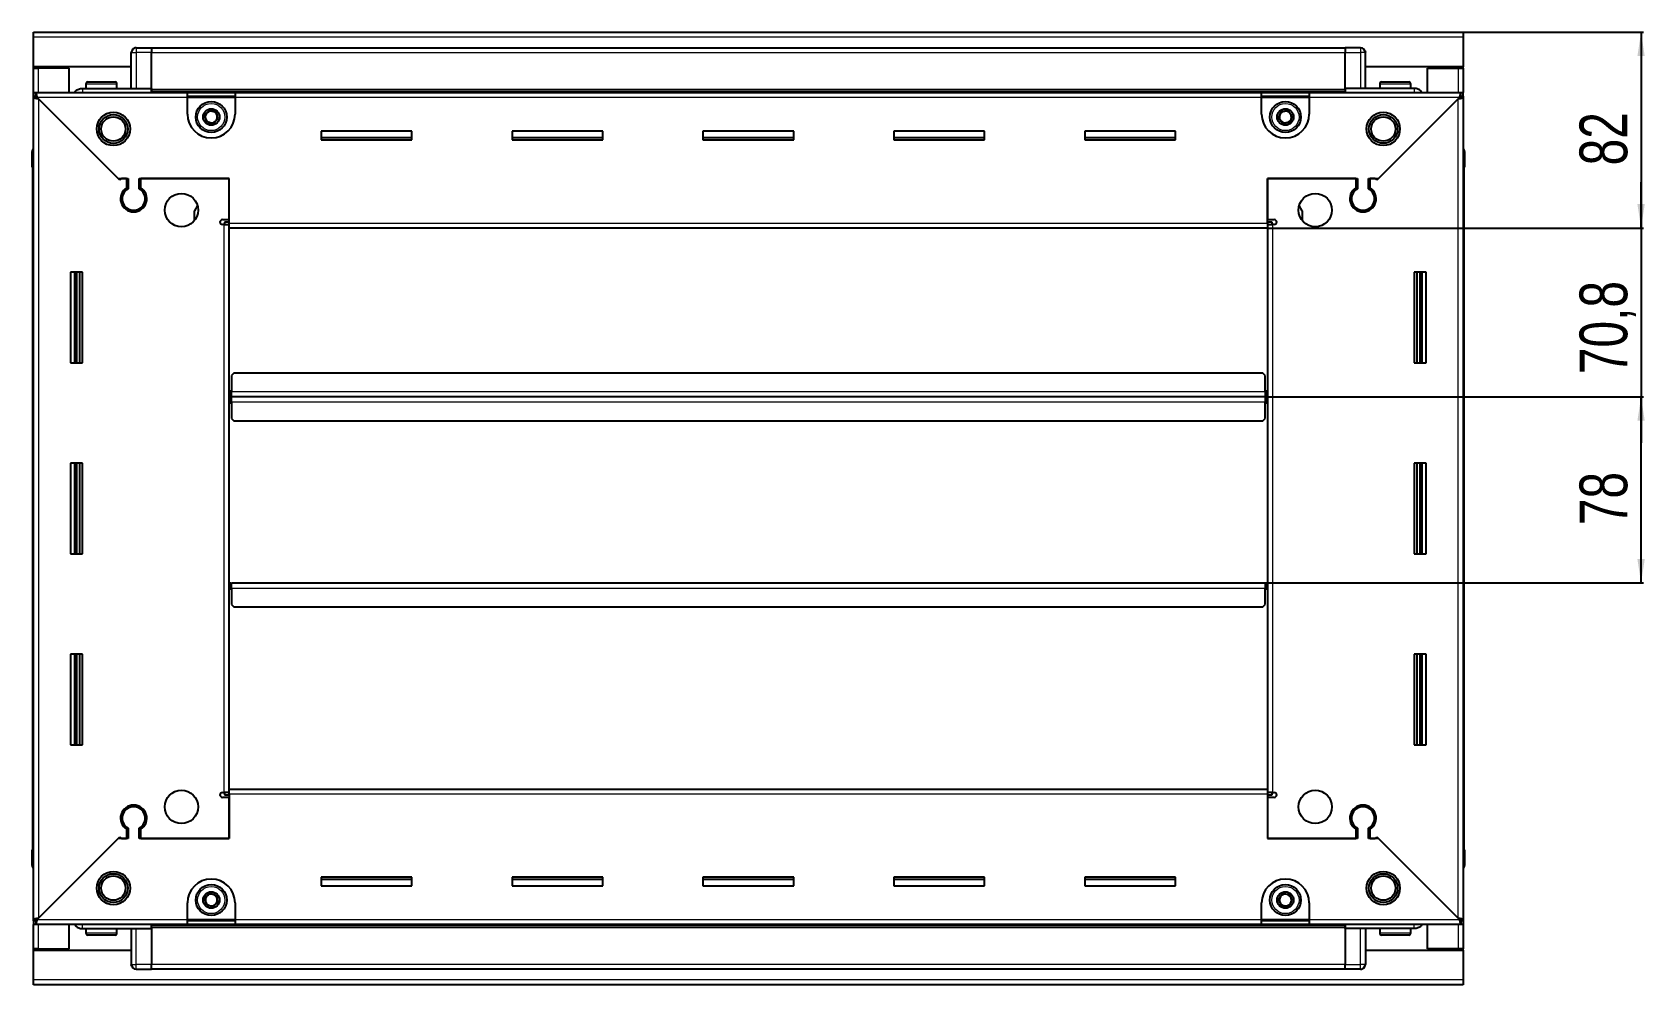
# Model space of a CAD drawing. Header units: millimetres. Extents: x 899 to 4677, y -1016 to 1812.
# Drawn here: x 4002 to 4677, y 1294 to 1693 of the extents above; entities that cross this region are included whole.
import ezdxf

# ---------------------------------------------------------------- set-up
doc = ezdxf.new("R2010")
doc.units = ezdxf.units.MM
doc.layers.add('FORMAT', color=7, linetype='Continuous')
doc.styles.add('SLDTEXTSTYLE0', font='TXT', dxfattribs={"width": 0.75})
doc.dimstyles.new('SLDDIMSTYLE0', dxfattribs={"dimtxt": 20, "dimasz": 10, "dimexe": 0, "dimexo": 0.0625, "dimgap": 5, "dimtad": 2, "dimdec": 1, "dimrnd": 1e-09, "dimzin": 12, "dimdsep": 46, "dimtxsty": 'SLDTEXTSTYLE0', "dimsah": 1, "dimcen": 0.09, "dimadec": 0, "dimazin": 3, "dimtfac": 1, "dimtofl": 0, "dimtmove": 0, "dimatfit": 3, "dimfxl": 0, "dimfrac": 2, "dimtolj": 1, "dimtzin": 12, "dimarcsym": 0})
doc.dimstyles.new('SLDDIMSTYLE1', dxfattribs={"dimtxt": 20, "dimasz": 10, "dimexe": 0, "dimexo": 0.0625, "dimgap": 5, "dimtad": 2, "dimdec": 1, "dimrnd": 1e-09, "dimzin": 12, "dimdsep": 46, "dimtxsty": 'SLDTEXTSTYLE0', "dimsah": 1, "dimcen": 0.09, "dimadec": 0, "dimazin": 3, "dimtfac": 1, "dimtmove": 0, "dimatfit": 0, "dimfxl": 0, "dimfrac": 2, "dimtolj": 1, "dimtzin": 12, "dimarcsym": 0})

# ---------------------------------------------------------------- blocks, each defined once
blk = doc.blocks.new('_D_5')
at = {"layer": 'FORMAT'}
for p, q in [((4601.22, 1693.43), (4676.71, 1693.43)), ((4675.71, 1693.43), (4675.71, 1611.43)), ((4519.22, 1611.43), (4676.71, 1611.43))]:
    blk.add_line(p, q, dxfattribs=at)
for points in [[(4675.71, 1693.43), (4674.18, 1683.43), (4677.25, 1683.43)], [(4675.71, 1611.43), (4677.25, 1621.43), (4674.18, 1621.43)]]:
    blk.add_solid(points, dxfattribs=at)
at = {"layer": 'FORMAT', "insert": (4649.93, 1637.66), "char_height": 20, "attachment_point": 1, "rotation": 90, "style": 'SLDTEXTSTYLE0'}
blk.add_mtext('82', dxfattribs=at)
blk = doc.blocks.new('_D_6')
at = {"layer": 'FORMAT'}
for p, q in [((4675.71, 1611.43), (4675.71, 1630.66)), ((4519.22, 1611.43), (4676.71, 1611.43)), ((4675.71, 1611.43), (4675.71, 1540.68)), ((4518.22, 1540.68), (4676.71, 1540.68)), ((4675.71, 1540.68), (4675.71, 1521.45))]:
    blk.add_line(p, q, dxfattribs=at)
for points in [[(4675.71, 1611.43), (4677.25, 1621.43), (4674.18, 1621.43)], [(4675.71, 1540.68), (4674.18, 1530.68), (4677.25, 1530.68)]]:
    blk.add_solid(points, dxfattribs=at)
at = {"layer": 'FORMAT', "insert": (4649.93, 1550.2), "char_height": 20, "attachment_point": 1, "rotation": 90, "style": 'SLDTEXTSTYLE0'}
blk.add_mtext('70,8', dxfattribs=at)
blk = doc.blocks.new('_D_7')
at = {"layer": 'FORMAT'}
for p, q in [((4518.22, 1540.68), (4676.71, 1540.68)), ((4675.71, 1462.73), (4675.71, 1540.68)), ((4518.22, 1462.73), (4676.71, 1462.73))]:
    blk.add_line(p, q, dxfattribs=at)
for points in [[(4675.71, 1540.68), (4674.18, 1530.68), (4677.25, 1530.68)], [(4675.71, 1462.73), (4677.25, 1472.73), (4674.18, 1472.73)]]:
    blk.add_solid(points, dxfattribs=at)
at = {"layer": 'FORMAT', "insert": (4649.93, 1486.93), "char_height": 20, "attachment_point": 1, "rotation": 90, "style": 'SLDTEXTSTYLE0'}
blk.add_mtext('78', dxfattribs=at)

msp = doc.modelspace()

# ---------------------------------------------------------------- linework, layer by layer
at = {"color": 7, "linetype": 'Continuous', "lineweight": 25}
for p, q in [((4002.21, 1691.33), (4002.21, 1693.43)), ((4002.21, 1693.43), (4601.21, 1693.43)), ((4002.21, 1678.93), (4002.21, 1691.33)), ((4601.21, 1693.43), (4601.21, 1691.33)), ((4601.21, 1691.33), (4601.21, 1678.93)), ((4043.21, 1669.93), (4043.21, 1684.93)), ((4043.89, 1686.43), (4043.89, 1686.43)), ((4045.21, 1686.93), (4051.71, 1686.93)), ((4045.21, 1686.93), (4051.71, 1686.93)), ((4051.71, 1686.93), (4051.71, 1686.93)), ((4051.71, 1686.93), (4051.71, 1686.93)), ((4051.71, 1686.93), (4051.71, 1684.93)), ((4551.71, 1686.78), (4051.71, 1686.78)), ((4051.71, 1669.93), (4051.71, 1684.93)), ((4551.71, 1686.93), (4551.71, 1686.93)), ((4558.21, 1686.93), (4551.71, 1686.93)), ((4558.21, 1686.93), (4551.71, 1686.93)), ((4551.71, 1686.93), (4551.71, 1684.93)), ((4551.71, 1669.93), (4551.71, 1684.93)), ((4560.21, 1684.93), (4560.21, 1684.93)), ((4560.21, 1669.93), (4560.21, 1684.93)), ((4043.21, 1678.93), (4002.21, 1678.93)), ((4002.21, 1678.43), (4002.21, 1678.93)), ((4002.21, 1678.43), (4004.31, 1678.43)), ((4002.21, 1668.18), (4002.21, 1678.43)), ((4003.71, 1678.43), (4003.71, 1678.93)), ((4017.21, 1678.43), (4004.31, 1678.43)), ((4017.21, 1668.18), (4017.21, 1678.43)), ((4601.21, 1678.93), (4560.21, 1678.93)), ((4586.21, 1668.18), (4586.21, 1678.43)), ((4586.21, 1678.43), (4599.11, 1678.43)), ((4599.11, 1678.43), (4601.21, 1678.43)), ((4599.71, 1678.43), (4599.71, 1678.93)), ((4601.21, 1678.43), (4601.21, 1678.93)), ((4601.21, 1678.43), (4601.21, 1668.18)), ((4022.71, 1669.93), (4051.71, 1669.93)), ((4024.21, 1671.83), (4024.21, 1669.93)), ((4025.01, 1672.63), (4036.41, 1672.63)), ((4037.21, 1669.93), (4037.21, 1671.83)), ((4051.64, 1668.18), (4051.71, 1669.9)), ((4051.71, 1669.93), (4051.71, 1669.43)), ((4051.71, 1668.78), (4551.71, 1668.78)), ((4551.71, 1669.93), (4551.71, 1669.43)), ((4580.71, 1669.93), (4551.71, 1669.93)), ((4551.71, 1669.9), (4551.79, 1668.18)), ((4566.21, 1671.83), (4566.21, 1669.93)), ((4567.01, 1672.63), (4578.41, 1672.63)), ((4579.21, 1669.93), (4579.21, 1671.83)), ((4002.21, 1666.68), (4002.21, 1668.18)), ((4002.21, 1668.18), (4003.21, 1668.18)), ((4002.21, 1666.18), (4002.21, 1666.68)), ((4002.21, 1666.68), (4003.21, 1666.68)), ((4002.21, 1321.68), (4002.21, 1666.18)), ((4003.71, 1666.18), (4002.21, 1666.18)), ((4003.21, 1666.68), (4003.21, 1668.18)), ((4003.21, 1668.18), (4066.71, 1668.18)), ((4003.81, 1666.08), (4037.71, 1632.18)), ((4038.41, 1631.48), (4004.31, 1665.58)), ((4066.71, 1666.08), (4066.71, 1668.18)), ((4066.71, 1668.18), (4086.71, 1668.18)), ((4066.71, 1666.68), (4086.71, 1666.68)), ((4066.71, 1659.18), (4066.71, 1666.08)), ((4086.71, 1668.18), (4086.71, 1666.08)), ((4086.71, 1668.18), (4516.71, 1668.18)), ((4086.71, 1666.08), (4086.71, 1659.18)), ((4516.71, 1666.08), (4516.71, 1668.18)), ((4516.71, 1668.18), (4536.71, 1668.18)), ((4516.71, 1666.68), (4536.71, 1666.68)), ((4516.71, 1659.18), (4516.71, 1666.08)), ((4536.71, 1668.18), (4600.21, 1668.18)), ((4536.71, 1668.18), (4536.71, 1666.08)), ((4536.71, 1666.08), (4536.71, 1659.18)), ((4599.11, 1665.58), (4565.01, 1631.48)), ((4565.71, 1632.18), (4599.61, 1666.08)), ((4599.71, 1666.18), (4601.21, 1666.18)), ((4600.21, 1666.68), (4600.21, 1668.18)), ((4600.21, 1668.18), (4601.21, 1668.18)), ((4600.21, 1666.68), (4601.21, 1666.68)), ((4601.21, 1666.68), (4601.21, 1668.18)), ((4601.21, 1666.68), (4601.21, 1666.18)), ((4601.21, 1666.18), (4601.21, 1321.68)), ((4160.71, 1651.93), (4122.71, 1651.93)), ((4122.71, 1651.93), (4122.71, 1648.43)), ((4160.71, 1649.18), (4122.71, 1649.18)), ((4122.71, 1648.43), (4160.71, 1648.43)), ((4160.71, 1648.43), (4160.71, 1651.93)), ((4240.71, 1651.93), (4202.71, 1651.93)), ((4202.71, 1651.93), (4202.71, 1648.43)), ((4240.71, 1649.18), (4202.71, 1649.18)), ((4202.71, 1648.43), (4240.71, 1648.43)), ((4240.71, 1648.43), (4240.71, 1651.93)), ((4320.71, 1651.93), (4282.71, 1651.93)), ((4282.71, 1651.93), (4282.71, 1648.43)), ((4320.71, 1649.18), (4282.71, 1649.18)), ((4282.71, 1648.43), (4320.71, 1648.43)), ((4320.71, 1648.43), (4320.71, 1651.93)), ((4400.71, 1651.93), (4362.71, 1651.93)), ((4362.71, 1651.93), (4362.71, 1648.43)), ((4400.71, 1649.18), (4362.71, 1649.18)), ((4362.71, 1648.43), (4400.71, 1648.43)), ((4400.71, 1648.43), (4400.71, 1651.93)), ((4480.71, 1651.93), (4442.71, 1651.93)), ((4442.71, 1651.93), (4442.71, 1648.43)), ((4480.71, 1649.18), (4442.71, 1649.18)), ((4442.71, 1648.43), (4480.71, 1648.43)), ((4480.71, 1648.43), (4480.71, 1651.93)), ((4001.71, 1643.43), (4001.71, 1636.93)), ((4001.71, 1636.93), (4001.71, 1643.43)), ((4601.21, 1644.76), (4601.21, 1644.76)), ((4601.71, 1643.43), (4601.71, 1636.93)), ((4601.71, 1636.93), (4601.71, 1643.43)), ((4001.71, 1636.93), (4001.71, 1636.93)), ((4002.21, 1636.93), (4001.71, 1636.93)), ((4001.86, 1636.93), (4001.86, 1350.93)), ((4601.21, 1636.93), (4601.71, 1636.93)), ((4601.56, 1350.93), (4601.56, 1636.93)), ((4601.71, 1636.93), (4601.71, 1636.93)), ((4601.71, 1636.93), (4601.71, 1636.93)), ((4037.71, 1632.18), (4041.91, 1632.18)), ((4039.11, 1632.18), (4038.41, 1631.48)), ((4041.21, 1632.18), (4039.11, 1632.18)), ((4041.21, 1632.18), (4041.21, 1628.29)), ((4041.91, 1632.18), (4041.91, 1627.9)), ((4046.51, 1632.18), (4084.21, 1632.18)), ((4046.51, 1627.9), (4046.51, 1632.18)), ((4047.21, 1628.29), (4047.21, 1632.18)), ((4084.21, 1632.18), (4047.21, 1632.18)), ((4084.21, 1613.53), (4084.21, 1632.18)), ((4084.21, 1614.93), (4084.21, 1632.18)), ((4519.21, 1632.18), (4556.91, 1632.18)), ((4519.21, 1613.53), (4519.21, 1632.18)), ((4519.21, 1632.18), (4519.21, 1614.93)), ((4556.21, 1632.18), (4519.21, 1632.18)), ((4556.21, 1632.18), (4556.21, 1628.29)), ((4556.91, 1632.18), (4556.91, 1627.9)), ((4561.51, 1632.18), (4565.71, 1632.18)), ((4561.51, 1627.9), (4561.51, 1632.18)), ((4564.31, 1632.18), (4562.21, 1632.18)), ((4562.21, 1628.29), (4562.21, 1632.18)), ((4565.01, 1631.48), (4564.31, 1632.18)), ((4042.21, 1619.32), (4042.21, 1618.56)), ((4070.95, 1620.83), (4069.71, 1618.68)), ((4069.71, 1614.6), (4069.71, 1618.68)), ((4081.36, 1614.93), (4084.21, 1614.93)), ((4519.21, 1614.93), (4522.06, 1614.93)), ((4533.71, 1618.68), (4532.48, 1620.83)), ((4533.71, 1618.68), (4533.71, 1614.6)), ((4561.21, 1619.32), (4561.21, 1618.56)), ((4082.11, 1612.93), (4081.36, 1612.93)), ((4082.11, 1612.93), (4084.21, 1612.93)), ((4084.21, 1613.93), (4082.21, 1613.93)), ((4082.21, 1613.93), (4082.21, 1612.93)), ((4084.21, 1611.43), (4084.21, 1613.53)), ((4519.21, 1611.43), (4084.21, 1611.43)), ((4084.21, 1376.43), (4084.21, 1611.43)), ((4521.21, 1613.93), (4519.21, 1613.93)), ((4519.21, 1613.53), (4519.21, 1611.43)), ((4519.21, 1612.93), (4521.31, 1612.93)), ((4519.21, 1611.43), (4519.21, 1376.43)), ((4521.21, 1612.93), (4521.21, 1613.93)), ((4522.06, 1612.93), (4521.31, 1612.93)), ((4022.71, 1592.93), (4017.71, 1592.93)), ((4017.71, 1592.93), (4017.71, 1554.93)), ((4019.86, 1554.93), (4019.86, 1592.93)), ((4021.66, 1554.93), (4021.66, 1592.93)), ((4021.69, 1554.93), (4021.69, 1592.93)), ((4022.71, 1554.93), (4022.71, 1592.93)), ((4580.71, 1592.93), (4580.71, 1554.93)), ((4585.71, 1592.93), (4580.71, 1592.93)), ((4581.74, 1592.93), (4581.74, 1554.93)), ((4581.77, 1592.93), (4581.77, 1554.93)), ((4583.56, 1592.93), (4583.56, 1554.93)), ((4585.71, 1554.93), (4585.71, 1592.93)), ((4017.71, 1554.93), (4022.71, 1554.93)), ((4580.71, 1554.93), (4585.71, 1554.93)), ((4086.21, 1550.68), (4085.21, 1549.68)), ((4085.21, 1549.68), (4085.21, 1542.78)), ((4517.21, 1550.68), (4086.21, 1550.68)), ((4518.21, 1549.68), (4517.21, 1550.68)), ((4518.21, 1542.78), (4518.21, 1549.68)), ((4084.96, 1540.68), (4084.21, 1540.68)), ((4085.21, 1543.53), (4084.96, 1543.53)), ((4084.96, 1543.53), (4084.96, 1540.68)), ((4084.96, 1540.68), (4084.96, 1537.83)), ((4085.21, 1540.68), (4085.21, 1542.78)), ((4085.21, 1538.58), (4085.21, 1540.68)), ((4518.21, 1540.68), (4085.21, 1540.68)), ((4518.46, 1543.53), (4518.21, 1543.53)), ((4518.21, 1542.78), (4518.21, 1540.68)), ((4518.21, 1540.68), (4518.21, 1538.58)), ((4518.46, 1540.68), (4518.46, 1543.53)), ((4518.46, 1537.83), (4518.46, 1540.68)), ((4519.21, 1540.68), (4518.46, 1540.68)), ((4084.96, 1537.83), (4085.21, 1537.83)), ((4085.21, 1538.58), (4085.21, 1531.68)), ((4518.21, 1531.68), (4518.21, 1538.58)), ((4518.21, 1537.83), (4518.46, 1537.83)), ((4085.21, 1531.68), (4086.21, 1530.68)), ((4086.21, 1530.68), (4517.21, 1530.68)), ((4517.21, 1530.68), (4518.21, 1531.68)), ((4022.71, 1512.93), (4017.71, 1512.93)), ((4017.71, 1512.93), (4017.71, 1474.93)), ((4019.86, 1474.93), (4019.86, 1512.93)), ((4021.66, 1474.93), (4021.66, 1512.93)), ((4021.69, 1474.93), (4021.69, 1512.93)), ((4022.71, 1474.93), (4022.71, 1512.93)), ((4580.71, 1512.93), (4580.71, 1474.93)), ((4585.71, 1512.93), (4580.71, 1512.93)), ((4581.74, 1512.93), (4581.74, 1474.93)), ((4581.77, 1512.93), (4581.77, 1474.93)), ((4583.56, 1512.93), (4583.56, 1474.93)), ((4585.71, 1474.93), (4585.71, 1512.93)), ((4017.71, 1474.93), (4022.71, 1474.93)), ((4580.71, 1474.93), (4585.71, 1474.93)), ((4084.21, 1462.73), (4084.96, 1462.73)), ((4084.96, 1462.73), (4084.96, 1459.88)), ((4084.96, 1459.88), (4085.21, 1459.88)), ((4085.21, 1460.63), (4085.21, 1462.73)), ((4085.21, 1462.73), (4518.21, 1462.73)), ((4085.21, 1460.63), (4085.21, 1453.73)), ((4518.21, 1462.73), (4518.21, 1460.63)), ((4518.21, 1453.73), (4518.21, 1460.63)), ((4518.21, 1459.88), (4518.46, 1459.88)), ((4518.46, 1459.88), (4518.46, 1462.73)), ((4518.46, 1462.73), (4519.21, 1462.73)), ((4085.21, 1453.73), (4086.21, 1452.73)), ((4086.21, 1452.73), (4517.21, 1452.73)), ((4517.21, 1452.73), (4518.21, 1453.73)), ((4022.71, 1432.93), (4017.71, 1432.93)), ((4017.71, 1432.93), (4017.71, 1394.93)), ((4019.86, 1394.93), (4019.86, 1432.93)), ((4021.66, 1394.93), (4021.66, 1432.93)), ((4021.69, 1394.93), (4021.69, 1432.93)), ((4022.71, 1394.93), (4022.71, 1432.93)), ((4580.71, 1432.93), (4580.71, 1394.93)), ((4585.71, 1432.93), (4580.71, 1432.93)), ((4581.74, 1432.93), (4581.74, 1394.93)), ((4581.77, 1432.93), (4581.77, 1394.93)), ((4583.56, 1432.93), (4583.56, 1394.93)), ((4585.71, 1394.93), (4585.71, 1432.93)), ((4017.71, 1394.93), (4022.71, 1394.93)), ((4580.71, 1394.93), (4585.71, 1394.93)), ((4081.36, 1374.93), (4082.11, 1374.93)), ((4084.21, 1372.93), (4081.36, 1372.93)), ((4084.21, 1374.93), (4082.11, 1374.93)), ((4082.21, 1374.93), (4082.21, 1373.93)), ((4082.21, 1373.93), (4084.21, 1373.93)), ((4084.21, 1374.33), (4084.21, 1376.43)), ((4084.21, 1376.43), (4519.21, 1376.43)), ((4084.21, 1374.33), (4084.21, 1355.68)), ((4084.21, 1355.68), (4084.21, 1372.93)), ((4519.21, 1376.43), (4519.21, 1374.33)), ((4521.31, 1374.93), (4519.21, 1374.93)), ((4519.21, 1374.33), (4519.21, 1355.68)), ((4519.21, 1373.93), (4521.21, 1373.93)), ((4519.21, 1372.93), (4519.21, 1355.68)), ((4522.06, 1372.93), (4519.21, 1372.93)), ((4521.21, 1373.93), (4521.21, 1374.93)), ((4521.31, 1374.93), (4522.06, 1374.93)), ((4042.21, 1369.31), (4042.21, 1368.55)), ((4561.21, 1369.31), (4561.21, 1368.55)), ((4041.21, 1359.57), (4041.21, 1355.68)), ((4041.91, 1359.97), (4041.91, 1355.68)), ((4046.51, 1355.68), (4046.51, 1359.97)), ((4047.21, 1355.68), (4047.21, 1359.57)), ((4556.21, 1359.57), (4556.21, 1355.68)), ((4556.91, 1359.97), (4556.91, 1355.68)), ((4561.51, 1355.68), (4561.51, 1359.97)), ((4562.21, 1355.68), (4562.21, 1359.57)), ((4037.71, 1355.68), (4003.81, 1321.78)), ((4004.31, 1322.28), (4038.41, 1356.38)), ((4041.91, 1355.68), (4037.71, 1355.68)), ((4038.41, 1356.38), (4039.11, 1355.68)), ((4039.11, 1355.68), (4041.21, 1355.68)), ((4084.21, 1355.68), (4046.51, 1355.68)), ((4047.21, 1355.68), (4084.21, 1355.68)), ((4556.91, 1355.68), (4519.21, 1355.68)), ((4519.21, 1355.68), (4556.21, 1355.68)), ((4565.71, 1355.68), (4561.51, 1355.68)), ((4562.21, 1355.68), (4564.31, 1355.68)), ((4564.31, 1355.68), (4565.01, 1356.38)), ((4565.01, 1356.38), (4599.11, 1322.28)), ((4599.61, 1321.78), (4565.71, 1355.68)), ((4001.71, 1344.43), (4001.71, 1350.93)), ((4001.71, 1350.93), (4001.71, 1350.93)), ((4001.71, 1350.93), (4001.71, 1350.93)), ((4001.71, 1350.93), (4001.71, 1344.43)), ((4002.21, 1350.93), (4001.71, 1350.93)), ((4601.21, 1350.93), (4601.71, 1350.93)), ((4601.71, 1350.93), (4601.71, 1350.93)), ((4601.71, 1344.43), (4601.71, 1350.93)), ((4601.71, 1350.93), (4601.71, 1344.43)), ((4002.21, 1343.11), (4002.21, 1343.11)), ((4160.71, 1339.43), (4122.71, 1339.43)), ((4122.71, 1339.43), (4122.71, 1335.93)), ((4122.71, 1338.68), (4160.71, 1338.68)), ((4160.71, 1335.93), (4160.71, 1339.43)), ((4240.71, 1339.43), (4202.71, 1339.43)), ((4202.71, 1339.43), (4202.71, 1335.93)), ((4202.71, 1338.68), (4240.71, 1338.68)), ((4240.71, 1335.93), (4240.71, 1339.43)), ((4320.71, 1339.43), (4282.71, 1339.43)), ((4282.71, 1339.43), (4282.71, 1335.93)), ((4282.71, 1338.68), (4320.71, 1338.68)), ((4320.71, 1335.93), (4320.71, 1339.43)), ((4400.71, 1339.43), (4362.71, 1339.43)), ((4362.71, 1339.43), (4362.71, 1335.93)), ((4362.71, 1338.68), (4400.71, 1338.68)), ((4400.71, 1335.93), (4400.71, 1339.43)), ((4480.71, 1339.43), (4442.71, 1339.43)), ((4442.71, 1339.43), (4442.71, 1335.93)), ((4442.71, 1338.68), (4480.71, 1338.68)), ((4480.71, 1335.93), (4480.71, 1339.43)), ((4122.71, 1335.93), (4160.71, 1335.93)), ((4202.71, 1335.93), (4240.71, 1335.93)), ((4282.71, 1335.93), (4320.71, 1335.93)), ((4362.71, 1335.93), (4400.71, 1335.93)), ((4442.71, 1335.93), (4480.71, 1335.93)), ((4066.71, 1321.78), (4066.71, 1328.68)), ((4086.71, 1328.68), (4086.71, 1321.78)), ((4516.71, 1321.78), (4516.71, 1328.68)), ((4536.71, 1328.68), (4536.71, 1321.78)), ((4002.21, 1321.18), (4002.21, 1321.68)), ((4003.71, 1321.68), (4002.21, 1321.68)), ((4002.21, 1321.18), (4002.21, 1319.68)), ((4003.21, 1321.18), (4002.21, 1321.18)), ((4002.21, 1309.43), (4002.21, 1319.68)), ((4003.21, 1319.68), (4002.21, 1319.68)), ((4003.21, 1321.18), (4003.21, 1319.68)), ((4066.71, 1319.68), (4003.21, 1319.68)), ((4017.21, 1309.43), (4017.21, 1319.68)), ((4022.71, 1317.93), (4051.71, 1317.93)), ((4024.21, 1317.93), (4024.21, 1316.03)), ((4037.21, 1316.03), (4037.21, 1317.93)), ((4043.21, 1317.93), (4043.21, 1302.93)), ((4051.71, 1317.97), (4051.64, 1319.68)), ((4551.71, 1319.08), (4051.71, 1319.08)), ((4051.71, 1317.93), (4051.71, 1318.43)), ((4051.71, 1317.93), (4051.71, 1302.93)), ((4066.71, 1319.68), (4066.71, 1321.78)), ((4086.71, 1321.18), (4066.71, 1321.18)), ((4086.71, 1319.68), (4066.71, 1319.68)), ((4086.71, 1321.78), (4086.71, 1319.68)), ((4516.71, 1319.68), (4086.71, 1319.68)), ((4516.71, 1319.68), (4516.71, 1321.78)), ((4536.71, 1321.18), (4516.71, 1321.18)), ((4536.71, 1319.68), (4516.71, 1319.68)), ((4536.71, 1321.78), (4536.71, 1319.68)), ((4600.21, 1319.68), (4536.71, 1319.68)), ((4551.79, 1319.68), (4551.71, 1317.97)), ((4551.71, 1317.93), (4551.71, 1318.43)), ((4580.71, 1317.93), (4551.71, 1317.93)), ((4551.71, 1317.93), (4551.71, 1302.93)), ((4560.21, 1317.93), (4560.21, 1302.93)), ((4566.21, 1317.93), (4566.21, 1316.03)), ((4579.21, 1316.03), (4579.21, 1317.93)), ((4586.21, 1309.43), (4586.21, 1319.68)), ((4599.71, 1321.68), (4601.21, 1321.68)), ((4600.21, 1321.18), (4600.21, 1319.68)), ((4601.21, 1321.18), (4600.21, 1321.18)), ((4601.21, 1319.68), (4600.21, 1319.68)), ((4601.21, 1321.68), (4601.21, 1321.18)), ((4601.21, 1321.18), (4601.21, 1319.68)), ((4601.21, 1319.68), (4601.21, 1309.43)), ((4028.79, 1315.23), (4025.01, 1315.23)), ((4036.41, 1315.23), (4028.79, 1315.23)), ((4574.01, 1315.23), (4567.01, 1315.23)), ((4578.41, 1315.23), (4574.01, 1315.23)), ((4004.31, 1309.43), (4002.21, 1309.43)), ((4002.21, 1308.93), (4002.21, 1309.43)), ((4002.21, 1308.93), (4043.21, 1308.93)), ((4002.21, 1296.53), (4002.21, 1308.93)), ((4003.71, 1308.93), (4003.71, 1309.43)), ((4004.31, 1309.43), (4017.21, 1309.43)), ((4560.21, 1308.93), (4601.21, 1308.93)), ((4599.11, 1309.43), (4586.21, 1309.43)), ((4601.21, 1309.43), (4599.11, 1309.43)), ((4599.71, 1308.93), (4599.71, 1309.43)), ((4601.21, 1308.93), (4601.21, 1309.43)), ((4601.21, 1308.93), (4601.21, 1296.53)), ((4043.21, 1302.93), (4043.21, 1302.93)), ((4045.21, 1300.93), (4051.71, 1300.93)), ((4045.21, 1300.93), (4051.71, 1300.93)), ((4051.71, 1300.93), (4051.71, 1302.93)), ((4051.71, 1301.08), (4551.71, 1301.08)), ((4051.71, 1300.93), (4051.71, 1300.93)), ((4551.71, 1300.93), (4551.71, 1302.93)), ((4558.21, 1300.93), (4551.71, 1300.93)), ((4551.71, 1300.93), (4551.71, 1300.93)), ((4551.71, 1300.93), (4551.71, 1300.93)), ((4558.21, 1300.93), (4551.71, 1300.93)), ((4559.54, 1301.43), (4559.54, 1301.43)), ((4002.21, 1294.43), (4002.21, 1296.53)), ((4601.21, 1294.43), (4002.21, 1294.43)), ((4601.21, 1296.53), (4601.21, 1294.43))]:
    msp.add_line(p, q, dxfattribs=at)
at = {"color": 8, "linetype": 'Continuous', "lineweight": 18}
for p, q in [((4601.21, 1691.33), (4002.21, 1691.33)), ((4043.21, 1684.93), (4045.21, 1684.93)), ((4045.21, 1686.93), (4045.21, 1684.93)), ((4045.21, 1684.93), (4045.21, 1669.93)), ((4051.71, 1684.93), (4045.21, 1684.93)), ((4551.71, 1684.78), (4051.71, 1684.78)), ((4551.71, 1684.93), (4558.21, 1684.93)), ((4558.21, 1686.93), (4558.21, 1684.93)), ((4558.21, 1684.93), (4558.21, 1669.93)), ((4560.21, 1684.93), (4558.21, 1684.93)), ((4004.31, 1678.43), (4004.31, 1678.93)), ((4004.31, 1668.18), (4004.31, 1678.43)), ((4599.11, 1678.93), (4599.11, 1678.43)), ((4599.11, 1678.43), (4599.11, 1668.18)), ((4024.21, 1671.83), (4037.21, 1671.83)), ((4551.71, 1669.43), (4051.71, 1669.43)), ((4566.21, 1671.83), (4579.21, 1671.83)), ((4066.71, 1666.08), (4003.81, 1666.08)), ((4004.31, 1665.58), (4004.31, 1322.28)), ((4551.71, 1668.2), (4051.71, 1668.2)), ((4066.71, 1666.08), (4086.71, 1666.08)), ((4516.71, 1666.08), (4086.71, 1666.08)), ((4516.71, 1666.08), (4536.71, 1666.08)), ((4599.61, 1666.08), (4536.71, 1666.08)), ((4599.11, 1322.28), (4599.11, 1665.58)), ((4002.21, 1643.43), (4001.71, 1643.43)), ((4601.21, 1643.43), (4601.71, 1643.43)), ((4082.11, 1374.93), (4082.11, 1612.93)), ((4084.21, 1613.53), (4519.21, 1613.53)), ((4521.31, 1612.93), (4521.31, 1374.93)), ((4019.21, 1592.93), (4019.21, 1554.93)), ((4020.45, 1592.93), (4020.45, 1554.93)), ((4582.98, 1554.93), (4582.98, 1592.93)), ((4584.21, 1554.93), (4584.21, 1592.93)), ((4518.21, 1542.78), (4085.21, 1542.78)), ((4085.21, 1538.58), (4518.21, 1538.58)), ((4019.21, 1512.93), (4019.21, 1474.93)), ((4020.45, 1512.93), (4020.45, 1474.93)), ((4582.98, 1474.93), (4582.98, 1512.93)), ((4584.21, 1474.93), (4584.21, 1512.93)), ((4085.21, 1460.63), (4518.21, 1460.63)), ((4019.21, 1432.93), (4019.21, 1394.93)), ((4020.45, 1432.93), (4020.45, 1394.93)), ((4582.98, 1394.93), (4582.98, 1432.93)), ((4584.21, 1394.93), (4584.21, 1432.93)), ((4519.21, 1374.33), (4084.21, 1374.33)), ((4002.21, 1344.43), (4001.71, 1344.43)), ((4601.21, 1344.43), (4601.71, 1344.43)), ((4003.81, 1321.78), (4066.71, 1321.78)), ((4004.31, 1309.43), (4004.31, 1319.68)), ((4045.21, 1302.93), (4045.21, 1317.93)), ((4051.71, 1319.67), (4551.71, 1319.67)), ((4051.71, 1318.43), (4551.71, 1318.43)), ((4086.71, 1321.78), (4066.71, 1321.78)), ((4086.71, 1321.78), (4516.71, 1321.78)), ((4536.71, 1321.78), (4516.71, 1321.78)), ((4536.71, 1321.78), (4599.61, 1321.78)), ((4558.21, 1302.93), (4558.21, 1317.93)), ((4599.11, 1319.68), (4599.11, 1309.43)), ((4028.52, 1316.03), (4024.21, 1316.03)), ((4037.21, 1316.03), (4028.52, 1316.03)), ((4574.19, 1316.03), (4566.21, 1316.03)), ((4579.21, 1316.03), (4574.19, 1316.03)), ((4004.31, 1308.93), (4004.31, 1309.43)), ((4599.11, 1309.43), (4599.11, 1308.93)), ((4043.21, 1302.93), (4045.21, 1302.93)), ((4051.71, 1302.93), (4045.21, 1302.93)), ((4045.21, 1300.93), (4045.21, 1302.93)), ((4051.71, 1303.08), (4551.71, 1303.08)), ((4551.71, 1302.93), (4558.21, 1302.93)), ((4560.21, 1302.93), (4558.21, 1302.93)), ((4558.21, 1300.93), (4558.21, 1302.93)), ((4601.21, 1296.53), (4002.21, 1296.53))]:
    msp.add_line(p, q, dxfattribs=at)
at = {"color": 7, "linetype": 'Continuous', "lineweight": 25, "flags": 128}
for points in [[(4560.07, 1685.69), (4560.18, 1685.32), (4560.21, 1684.93)], [(4043.36, 1302.18), (4043.25, 1302.54), (4043.21, 1302.93)]]:
    msp.add_lwpolyline(points, dxfattribs=at)
at = {"color": 7, "linetype": 'Continuous', "lineweight": 25}
for centre, radius in [((4076.71, 1657.93), 6.5), ((4526.71, 1657.93), 6.5), ((4035.71, 1652.93), 7), ((4035.71, 1652.93), 6.03), ((4035.71, 1652.93), 5.1), ((4076.71, 1657.93), 3.46), ((4526.71, 1657.93), 3.46), ((4567.71, 1652.93), 7), ((4567.71, 1652.93), 6.02), ((4567.71, 1652.93), 5.1), ((4064.21, 1618.93), 7), ((4539.21, 1618.93), 7), ((4064.21, 1368.93), 7), ((4539.21, 1368.93), 7), ((4035.71, 1334.93), 7), ((4035.71, 1334.93), 6.03), ((4035.71, 1334.93), 5.1), ((4567.71, 1334.93), 7), ((4567.71, 1334.93), 6.03), ((4567.71, 1334.93), 5.1), ((4076.71, 1329.93), 6.5), ((4076.71, 1329.93), 3.46), ((4526.71, 1329.93), 6.5), ((4526.71, 1329.93), 3.46)]:
    msp.add_circle(centre, radius, dxfattribs=at)
at = {"color": 8, "linetype": 'Continuous', "lineweight": 18}
for centre in [(4076.71, 1657.93), (4526.71, 1657.93), (4076.71, 1329.93), (4526.71, 1329.93)]:
    msp.add_circle(centre, 5.7, dxfattribs=at)
at = {"color": 7, "linetype": 'Continuous', "lineweight": 25}
for centre, radius, start, end in [((4045.21, 1684.93), 2, 90, 180), ((4045.21, 1684.93), 2, 123.94202, 131.40962), ((4045.21, 1684.93), 2, 90, 108.58003), ((4558.21, 1684.93), 2, 0, 90), ((4025.01, 1671.83), 0.8, 90, 180), ((4036.41, 1671.83), 0.8, 0, 90), ((4043.01, 1670.13), 0.2, 270, 0), ((4560.41, 1670.13), 0.2, 180, 270), ((4567.01, 1671.83), 0.8, 90, 180), ((4578.41, 1671.83), 0.8, 0, 90), ((4076.71, 1659.18), 10, 180, 270), ((4076.71, 1657.93), 2.5, 134.01559, 194.01559), ((4076.71, 1657.93), 2.5, 194.01559, 254.01559), ((4076.71, 1657.93), 2.5, 74.01559, 134.01559), ((4076.71, 1657.93), 2.5, 254.01559, 314.01559), ((4076.71, 1659.18), 10, 270, 0), ((4076.71, 1657.93), 2.5, 14.01559, 74.01559), ((4076.71, 1657.93), 2.5, 314.01559, 14.01559), ((4526.71, 1659.18), 10, 180, 270), ((4526.71, 1657.93), 2.5, 160.11158, 220.11158), ((4526.71, 1657.93), 2.5, 100.11158, 160.11158), ((4526.71, 1657.93), 2.5, 220.11158, 280.11158), ((4526.71, 1657.93), 2.5, 40.11158, 100.11158), ((4526.71, 1659.18), 10, 270, 0), ((4526.71, 1657.93), 2.5, 280.11158, 340.11158), ((4526.71, 1657.93), 2.5, 340.11158, 40.11158), ((4003.71, 1643.43), 2, 138.57492, 180), ((4003.71, 1643.43), 2, 138.59038, 180), ((4599.71, 1643.43), 2, 0, 41.39416), ((4044.21, 1623.68), 5.5, 123.05573, 56.94427), ((4559.21, 1623.68), 5.5, 123.05573, 56.94427), ((4044.21, 1623.68), 4.8, 118.63099, 61.36901), ((4559.21, 1623.68), 4.8, 118.63099, 61.36901), ((4081.36, 1613.93), 1, 90, 270), ((4522.06, 1613.93), 1, 270, 90), ((4081.36, 1373.93), 1, 90, 270), ((4522.06, 1373.93), 1, 270, 90), ((4044.21, 1364.18), 5.5, 303.05573, 236.94427), ((4044.21, 1364.18), 4.8, 298.63099, 241.36901), ((4559.21, 1364.18), 5.5, 303.05573, 236.94427), ((4559.21, 1364.18), 4.8, 298.63099, 241.36901), ((4003.71, 1344.43), 2, 180, 199.56674), ((4003.71, 1344.43), 2, 180, 221.39416), ((4599.71, 1344.43), 2, 318.59038, 0), ((4003.71, 1344.43), 2, 213.78451, 221.40962), ((4076.71, 1328.68), 10, 90, 180), ((4076.71, 1328.68), 10, 0, 90), ((4526.71, 1328.68), 10, 90, 180), ((4526.71, 1328.68), 10, 0, 90), ((4076.71, 1329.93), 2.5, 127.47401, 187.47401), ((4076.71, 1329.93), 2.5, 67.47401, 127.47401), ((4076.71, 1329.93), 2.5, 7.47401, 67.47401), ((4526.71, 1329.93), 2.5, 147.04236, 207.04236), ((4526.71, 1329.93), 2.5, 87.04236, 147.04236), ((4526.71, 1329.93), 2.5, 27.04236, 87.04236), ((4526.71, 1329.93), 2.5, 327.04236, 27.04236), ((4076.71, 1329.93), 2.5, 187.47401, 247.47401), ((4076.71, 1329.93), 2.5, 247.47401, 307.47401), ((4076.71, 1329.93), 2.5, 307.47401, 7.47401), ((4526.71, 1329.93), 2.5, 207.04236, 267.04236), ((4526.71, 1329.93), 2.5, 267.04236, 327.04236), ((4043.01, 1317.73), 0.2, 0, 90), ((4560.41, 1317.73), 0.2, 90, 180), ((4025.01, 1316.03), 0.8, 180, 270), ((4036.41, 1316.03), 0.8, 270, 360), ((4567.01, 1316.03), 0.8, 180, 270), ((4578.41, 1316.03), 0.8, 270, 360), ((4045.21, 1302.93), 2, 180, 270), ((4558.21, 1302.93), 2, 270, 0), ((4558.21, 1302.93), 2, 270, 288.58003), ((4558.21, 1302.93), 2, 303.94202, 311.40962), ((4558.21, 1302.93), 2, 311.40962, 360)]:
    msp.add_arc(centre, radius, start, end, dxfattribs=at)
for points, knots in [([(4019.5, 1668.18), (4019.62, 1668.38), (4020.01, 1669.03), (4021.16, 1669.74), (4022.2, 1669.87), (4022.71, 1669.93)], [0, 0, 0, 0, 0.18225, 0.591125, 1, 1, 1, 1]), ([(4051.71, 1669.93), (4051.71, 1669.9), (4051.71, 1669.82), (4051.71, 1669.2), (4051.71, 1668.64), (4051.71, 1668.27), (4051.71, 1668.26)], [0, 0, 0, 0, 0.330267, 0.660534, 0.990802, 1, 1, 1, 1]), ([(4551.71, 1669.93), (4551.71, 1669.9), (4551.71, 1669.82), (4551.71, 1669.2), (4551.71, 1668.64), (4551.71, 1668.27), (4551.71, 1668.26)], [0, 0, 0, 0, 0.330266, 0.660532, 0.990799, 1, 1, 1, 1]), ([(4583.93, 1668.18), (4583.81, 1668.38), (4583.42, 1669.03), (4582.27, 1669.74), (4581.23, 1669.87), (4580.71, 1669.93)], [0, 0, 0, 0, 0.18225, 0.591125, 1, 1, 1, 1]), ([(4002.21, 1666.18), (4002.24, 1666.14), (4002.29, 1666.05), (4002.69, 1665.91), (4003.24, 1665.78), (4003.82, 1665.67), (4004.19, 1665.61), (4004.31, 1665.58)], [0, 0, 0, 0, 0.230255, 0.448522, 0.666786, 0.88505, 1, 1, 1, 1]), ([(4003.81, 1666.08), (4003.77, 1666.34), (4003.68, 1666.83), (4003.55, 1667.47), (4003.41, 1667.94), (4003.3, 1668.16), (4003.24, 1668.18), (4003.21, 1668.18)], [0, 0, 0, 0, 0.230255, 0.448522, 0.666786, 0.88505, 1, 1, 1, 1]), ([(4599.11, 1665.58), (4599.37, 1665.63), (4599.86, 1665.72), (4600.5, 1665.85), (4600.97, 1665.98), (4601.19, 1666.09), (4601.21, 1666.16), (4601.21, 1666.18)], [0, 0, 0, 0, 0.230255, 0.448522, 0.666786, 0.88505, 1, 1, 1, 1]), ([(4600.21, 1668.18), (4600.17, 1668.16), (4600.08, 1668.11), (4599.95, 1667.71), (4599.81, 1667.15), (4599.7, 1666.57), (4599.64, 1666.21), (4599.61, 1666.08)], [0, 0, 0, 0, 0.2302553, 0.4485219, 0.6667858, 0.8850496, 1, 1, 1, 1]), ([(4073.94, 1658.73), (4074.31, 1659.09), (4075, 1659.76), (4075.69, 1660.42), (4076.02, 1660.73)], [0, 0, 0, 0, 0.534686, 1, 1, 1, 1]), ([(4074.64, 1655.93), (4074.56, 1656.26), (4074.36, 1657.06), (4074.11, 1658.03), (4073.97, 1658.61), (4073.94, 1658.73)], [0, 0, 0, 0, 0.362901, 0.866875, 1, 1, 1, 1]), ([(4077.41, 1655.13), (4076.92, 1655.28), (4075.99, 1655.54), (4075.07, 1655.81), (4074.64, 1655.93)], [0, 0, 0, 0, 0.5346859, 1, 1, 1, 1]), ([(4076.02, 1660.73), (4076.51, 1660.59), (4077.44, 1660.33), (4078.36, 1660.06), (4078.79, 1659.94)], [0, 0, 0, 0, 0.534686, 1, 1, 1, 1]), ([(4079.49, 1657.14), (4079.12, 1656.78), (4078.43, 1656.11), (4077.73, 1655.44), (4077.41, 1655.13)], [0, 0, 0, 0, 0.534686, 1, 1, 1, 1]), ([(4078.79, 1659.94), (4078.82, 1659.82), (4078.97, 1659.24), (4079.21, 1658.27), (4079.41, 1657.47), (4079.49, 1657.14)], [0, 0, 0, 0, 0.133125, 0.637099, 1, 1, 1, 1]), ([(4523.87, 1657.43), (4523.92, 1657.54), (4524.12, 1658.11), (4524.46, 1659.04), (4524.74, 1659.82), (4524.85, 1660.14)], [0, 0, 0, 0, 0.133125, 0.637099, 1, 1, 1, 1]), ([(4525.73, 1655.22), (4525.4, 1655.61), (4524.78, 1656.35), (4524.16, 1657.09), (4523.87, 1657.43)], [0, 0, 0, 0, 0.534686, 1, 1, 1, 1]), ([(4524.85, 1660.14), (4525.36, 1660.23), (4526.31, 1660.4), (4527.26, 1660.57), (4527.7, 1660.65)], [0, 0, 0, 0, 0.534686, 1, 1, 1, 1]), ([(4528.57, 1655.73), (4528.07, 1655.64), (4527.12, 1655.47), (4526.17, 1655.3), (4525.73, 1655.22)], [0, 0, 0, 0, 0.534686, 1, 1, 1, 1]), ([(4527.7, 1660.65), (4528.03, 1660.25), (4528.65, 1659.52), (4529.27, 1658.78), (4529.56, 1658.44)], [0, 0, 0, 0, 0.5346859, 1, 1, 1, 1]), ([(4529.56, 1658.44), (4529.44, 1658.12), (4529.16, 1657.34), (4528.82, 1656.41), (4528.62, 1655.84), (4528.57, 1655.73)], [0, 0, 0, 0, 0.362901, 0.866875, 1, 1, 1, 1]), ([(4074.05, 1331.04), (4074.15, 1331.12), (4074.62, 1331.48), (4075.41, 1332.09), (4076.07, 1332.59), (4076.34, 1332.8)], [0, 0, 0, 0, 0.133125, 0.637099, 1, 1, 1, 1]), ([(4074.42, 1328.18), (4074.36, 1328.69), (4074.23, 1329.65), (4074.11, 1330.6), (4074.05, 1331.04)], [0, 0, 0, 0, 0.534686, 1, 1, 1, 1]), ([(4076.34, 1332.8), (4076.82, 1332.6), (4077.71, 1332.23), (4078.59, 1331.86), (4079.01, 1331.69)], [0, 0, 0, 0, 0.534686, 1, 1, 1, 1]), ([(4079.01, 1331.69), (4079.07, 1331.18), (4079.2, 1330.22), (4079.32, 1329.27), (4079.38, 1328.83)], [0, 0, 0, 0, 0.5346859, 1, 1, 1, 1]), ([(4523.83, 1330.08), (4524.11, 1330.52), (4524.64, 1331.33), (4525.16, 1332.13), (4525.4, 1332.51)], [0, 0, 0, 0, 0.534686, 1, 1, 1, 1]), ([(4525.4, 1332.51), (4525.53, 1332.5), (4526.12, 1332.47), (4527.12, 1332.42), (4527.94, 1332.37), (4528.28, 1332.36)], [0, 0, 0, 0, 0.133125, 0.637099, 1, 1, 1, 1]), ([(4528.28, 1332.36), (4528.52, 1331.9), (4528.96, 1331.04), (4529.39, 1330.18), (4529.6, 1329.79)], [0, 0, 0, 0, 0.534686, 1, 1, 1, 1]), ([(4077.09, 1327.07), (4076.61, 1327.27), (4075.72, 1327.64), (4074.84, 1328.01), (4074.42, 1328.18)], [0, 0, 0, 0, 0.534686, 1, 1, 1, 1]), ([(4079.38, 1328.83), (4079.11, 1328.62), (4078.45, 1328.12), (4077.66, 1327.51), (4077.19, 1327.15), (4077.09, 1327.07)], [0, 0, 0, 0, 0.362901, 0.866875, 1, 1, 1, 1]), ([(4525.14, 1327.51), (4524.91, 1327.97), (4524.47, 1328.83), (4524.03, 1329.69), (4523.83, 1330.08)], [0, 0, 0, 0, 0.534686, 1, 1, 1, 1]), ([(4528.03, 1327.36), (4527.68, 1327.38), (4526.86, 1327.42), (4525.87, 1327.47), (4525.27, 1327.51), (4525.14, 1327.51)], [0, 0, 0, 0, 0.362901, 0.866875, 1, 1, 1, 1]), ([(4529.6, 1329.79), (4529.32, 1329.35), (4528.79, 1328.54), (4528.27, 1327.74), (4528.03, 1327.36)], [0, 0, 0, 0, 0.534686, 1, 1, 1, 1]), ([(4004.31, 1322.28), (4004.06, 1322.24), (4003.57, 1322.15), (4002.93, 1322.01), (4002.46, 1321.88), (4002.24, 1321.77), (4002.22, 1321.71), (4002.21, 1321.68)], [0, 0, 0, 0, 0.230255, 0.448522, 0.666786, 0.88505, 1, 1, 1, 1]), ([(4003.21, 1319.68), (4003.26, 1319.71), (4003.35, 1319.76), (4003.48, 1320.16), (4003.61, 1320.71), (4003.73, 1321.29), (4003.79, 1321.66), (4003.81, 1321.78)], [0, 0, 0, 0, 0.230255, 0.448522, 0.666786, 0.88505, 1, 1, 1, 1]), ([(4019.5, 1319.68), (4019.62, 1319.48), (4020.01, 1318.83), (4021.16, 1318.13), (4022.2, 1318), (4022.71, 1317.93)], [0, 0, 0, 0, 0.18225, 0.591125, 1, 1, 1, 1]), ([(4051.71, 1317.93), (4051.71, 1317.97), (4051.71, 1318.05), (4051.71, 1318.67), (4051.71, 1319.23), (4051.71, 1319.6), (4051.71, 1319.61)], [0, 0, 0, 0, 0.330266, 0.660532, 0.990799, 1, 1, 1, 1]), ([(4551.71, 1317.93), (4551.71, 1317.97), (4551.71, 1318.05), (4551.71, 1318.66), (4551.71, 1319.24), (4551.71, 1319.64), (4551.71, 1319.67)], [0, 0, 0, 0, 0.324279, 0.648558, 0.972836, 1, 1, 1, 1]), ([(4583.93, 1319.68), (4583.81, 1319.48), (4583.42, 1318.83), (4582.27, 1318.13), (4581.23, 1318), (4580.71, 1317.93)], [0, 0, 0, 0, 0.18225, 0.591125, 1, 1, 1, 1]), ([(4601.21, 1321.68), (4601.19, 1321.73), (4601.14, 1321.82), (4600.74, 1321.95), (4600.19, 1322.08), (4599.61, 1322.19), (4599.24, 1322.26), (4599.11, 1322.28)], [0, 0, 0, 0, 0.230255, 0.448522, 0.666786, 0.88505, 1, 1, 1, 1]), ([(4599.61, 1321.78), (4599.66, 1321.53), (4599.75, 1321.04), (4599.88, 1320.4), (4600.01, 1319.93), (4600.13, 1319.71), (4600.19, 1319.69), (4600.21, 1319.68)], [0, 0, 0, 0, 0.230255, 0.448522, 0.666786, 0.88505, 1, 1, 1, 1])]:
    msp.add_open_spline(points, degree=3, knots=knots, dxfattribs=at)
at = {"color": 8, "linetype": 'Continuous', "lineweight": 18}
for points, knots in [([(4022.71, 1669.93), (4022.71, 1669.89), (4022.71, 1669.81), (4022.71, 1669.38), (4022.71, 1668.92), (4022.71, 1668.51), (4022.71, 1668.24), (4022.71, 1668.18)], [0, 0, 0, 0, 0.3597529, 0.5534142, 0.7511852, 0.9489563, 1, 1, 1, 1]), ([(4580.71, 1669.93), (4580.71, 1669.89), (4580.71, 1669.81), (4580.71, 1669.38), (4580.71, 1668.92), (4580.71, 1668.51), (4580.71, 1668.24), (4580.71, 1668.18)], [0, 0, 0, 0, 0.3597529, 0.5534142, 0.7511852, 0.9489563, 1, 1, 1, 1]), ([(4022.71, 1317.93), (4022.71, 1317.98), (4022.71, 1318.05), (4022.71, 1318.49), (4022.71, 1318.94), (4022.71, 1319.36), (4022.71, 1319.63), (4022.71, 1319.68)], [0, 0, 0, 0, 0.359753, 0.553414, 0.751185, 0.948956, 1, 1, 1, 1]), ([(4580.71, 1317.93), (4580.71, 1317.98), (4580.71, 1318.05), (4580.71, 1318.49), (4580.71, 1318.94), (4580.71, 1319.36), (4580.71, 1319.63), (4580.71, 1319.68)], [0, 0, 0, 0, 0.359753, 0.553414, 0.751185, 0.948956, 1, 1, 1, 1])]:
    msp.add_open_spline(points, degree=3, knots=knots, dxfattribs=at)
at = {"color": 7, "linetype": 'Continuous', "lineweight": 25}
for points in [[(4003.81, 1666.08), (4003.76, 1666.16), (4003.66, 1666.32), (4003.51, 1666.52), (4003.36, 1666.66), (4003.26, 1666.67), (4003.21, 1666.68)], [(4003.71, 1666.18), (4003.72, 1666.13), (4003.74, 1666.03), (4003.88, 1665.88), (4004.08, 1665.73), (4004.24, 1665.63), (4004.31, 1665.58)], [(4599.11, 1665.58), (4599.19, 1665.63), (4599.35, 1665.73), (4599.55, 1665.88), (4599.69, 1666.03), (4599.71, 1666.13), (4599.71, 1666.18)], [(4600.21, 1666.68), (4600.16, 1666.67), (4600.06, 1666.66), (4599.91, 1666.52), (4599.76, 1666.32), (4599.66, 1666.16), (4599.61, 1666.08)], [(4003.21, 1321.18), (4003.26, 1321.19), (4003.36, 1321.21), (4003.51, 1321.35), (4003.66, 1321.55), (4003.76, 1321.71), (4003.81, 1321.78)], [(4004.31, 1322.28), (4004.24, 1322.23), (4004.08, 1322.13), (4003.88, 1321.98), (4003.74, 1321.83), (4003.72, 1321.73), (4003.71, 1321.68)], [(4599.71, 1321.68), (4599.71, 1321.73), (4599.69, 1321.83), (4599.55, 1321.98), (4599.35, 1322.13), (4599.19, 1322.23), (4599.11, 1322.28)], [(4599.61, 1321.78), (4599.66, 1321.71), (4599.76, 1321.55), (4599.91, 1321.35), (4600.06, 1321.21), (4600.16, 1321.19), (4600.21, 1321.18)]]:
    msp.add_open_spline(points, degree=3, dxfattribs=at)

# ---------------------------------------------------------------- dimensions: what is measured, and where the dimension line sits
at = {"layer": 'FORMAT'}
for base, p1, p2, dimstyle, picture, middle in [((4675.71, 1611.43), (4601.21, 1693.43), (4519.21, 1611.43), 'SLDDIMSTYLE0', '_D_5', (4675.71, 1652.43)), ((4675.71484265, 1540.68399816), (4519.21448575, 1611.43399816), (4518.21448575, 1540.68399816), 'SLDDIMSTYLE1', '_D_6', (4675.71484265, 1576.05899816)), ((4675.71484265, 1540.68399816), (4518.21448575, 1462.73399816), (4518.21448575, 1540.68399816), 'SLDDIMSTYLE0', '_D_7', (4675.71484265, 1501.70899816))]:
    dim = msp.add_linear_dim(base=base, p1=p1, p2=p2, angle=90, dimstyle=dimstyle, dxfattribs=at)
    dim.commit()
    dim.dimension.update_dxf_attribs({"geometry": picture, "text_midpoint": middle, "dimtype": 160})

doc.saveas('drawing.dxf')
